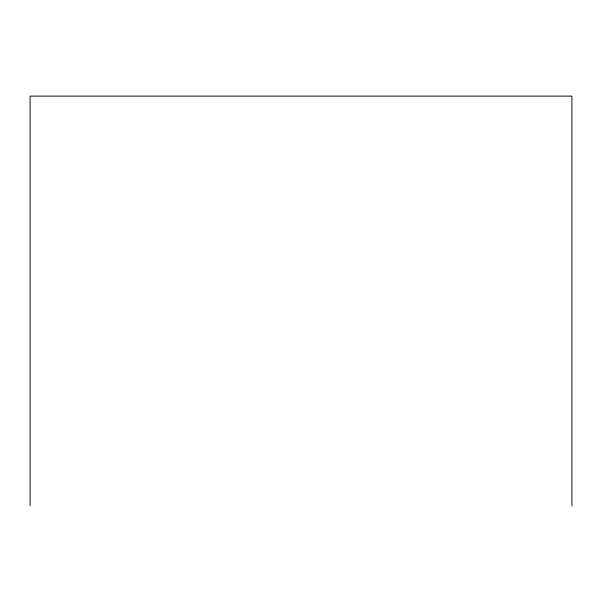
<?xml version="1.0" encoding="UTF-8"?>
<svg xmlns="http://www.w3.org/2000/svg" width="602" height="602" viewBox="0 0 602 602"><rect width="100%" height="100%" fill="white"/><g stroke="black" fill="none" stroke-linecap="round" stroke-linejoin="round"><path stroke-width="0.9" d="M571.9 505.883L571.9 96.117L30.1 96.117L30.1 505.883"/></g></svg>
